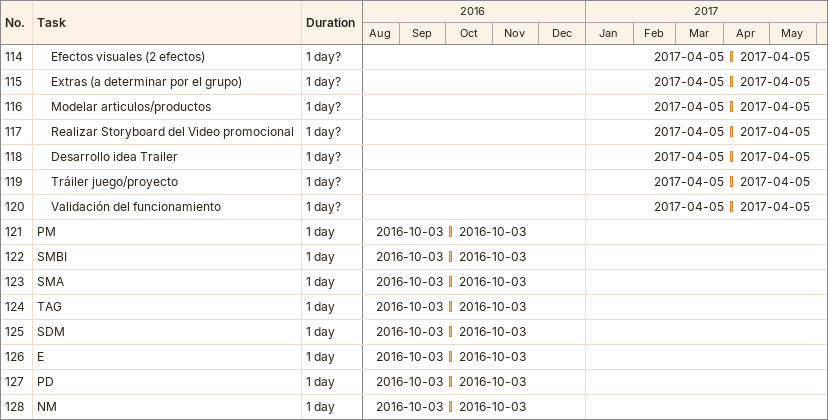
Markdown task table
| ID | Level | Task | Duration | Start | Finish |
|---|---|---|---|---|---|
| 114 | 2 | Efectos visuales (2 efectos) | 1d? | 2017-04-05 | 2017-04-05 |
| 115 | 2 | Extras (a determinar por el grupo) | 1d? | 2017-04-05 | 2017-04-05 |
| 116 | 2 | Modelar articulos/productos | 1d? | 2017-04-05 | 2017-04-05 |
| 117 | 2 | Realizar Storyboard del Video promocional | 1d? | 2017-04-05 | 2017-04-05 |
| 118 | 2 | Desarrollo idea Trailer | 1d? | 2017-04-05 | 2017-04-05 |
| 119 | 2 | Tráiler juego/proyecto | 1d? | 2017-04-05 | 2017-04-05 |
| 120 | 2 | Validación del funcionamiento | 1d? | 2017-04-05 | 2017-04-05 |
| 121 | 1 | PM | 1d | 2016-10-03 | 2016-10-03 |
| 122 | 1 | SMBI | 1d | 2016-10-03 | 2016-10-03 |
| 123 | 1 | SMA | 1d | 2016-10-03 | 2016-10-03 |
| 124 | 1 | TAG | 1d | 2016-10-03 | 2016-10-03 |
| 125 | 1 | SDM | 1d | 2016-10-03 | 2016-10-03 |
| 126 | 1 | E | 1d | 2016-10-03 | 2016-10-03 |
| 127 | 1 | PD | 1d | 2016-10-03 | 2016-10-03 |
| 128 | 1 | NM | 1d | 2016-10-03 | 2016-10-03 |
